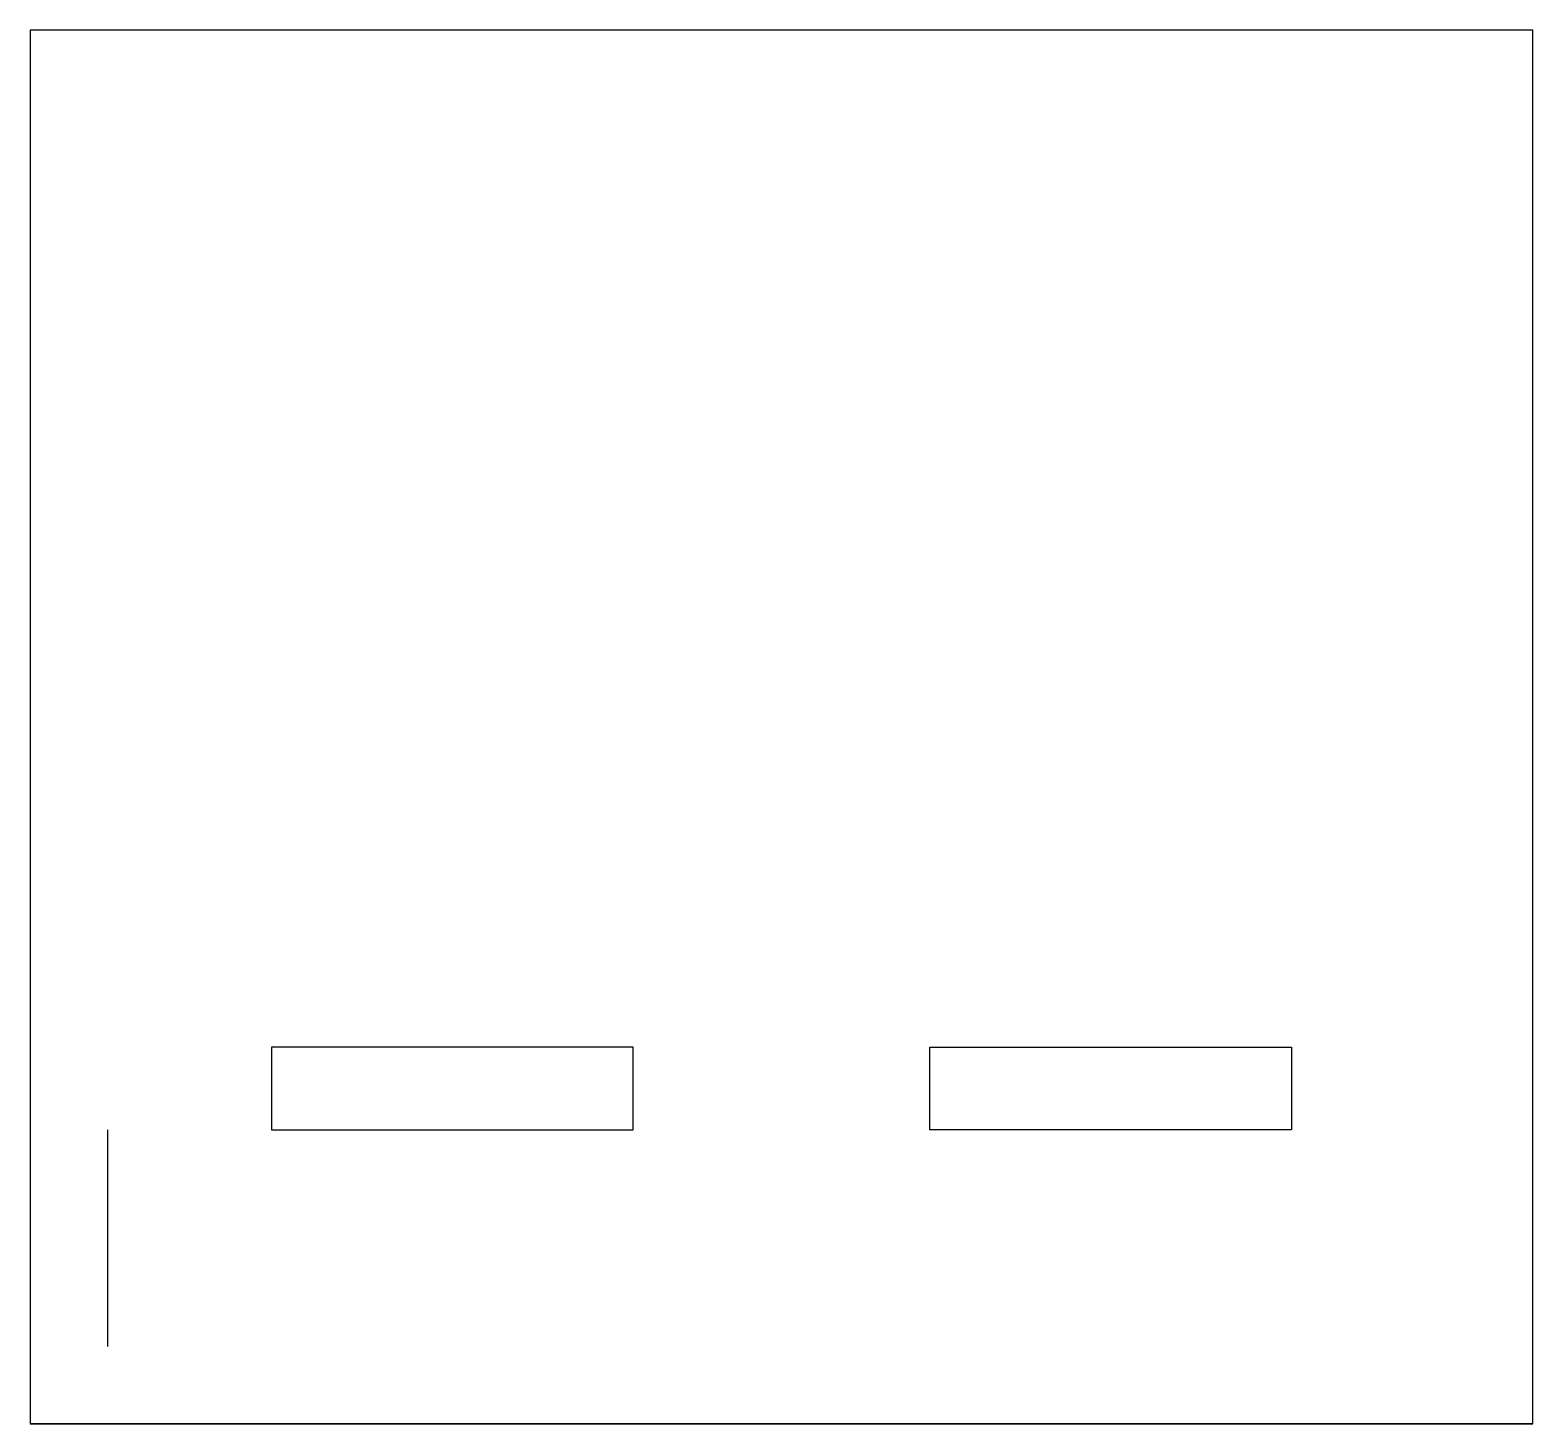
# Model space of a CAD drawing. Header units: millimetres. Extents: x -1.5 to 27.6, y 0 to 27.
import ezdxf

# ---------------------------------------------------------------- set-up
doc = ezdxf.new("R2010")
doc.units = ezdxf.units.MM
doc.layers.get('0').update_dxf_attribs({"linetype": 'CONTINUOUS'})

msp = doc.modelspace()

# ---------------------------------------------------------------- linework, layer by layer
for p, q in [((0, 5.7), (0, 1.5)), ((27.6, 0), (-1.5, 0))]:
    msp.add_line(p, q)
for points in [[(-1.5, 0), (27.6, 0), (27.6, 27), (-1.5, 27)], [(3.175, 5.7), (10.175, 5.7), (10.175, 7.3), (3.175, 7.3)], [(15.925, 7.3), (22.925, 7.3), (22.925, 5.7), (15.925, 5.7)]]:
    msp.add_lwpolyline(points, close=True)

doc.saveas('drawing.dxf')
